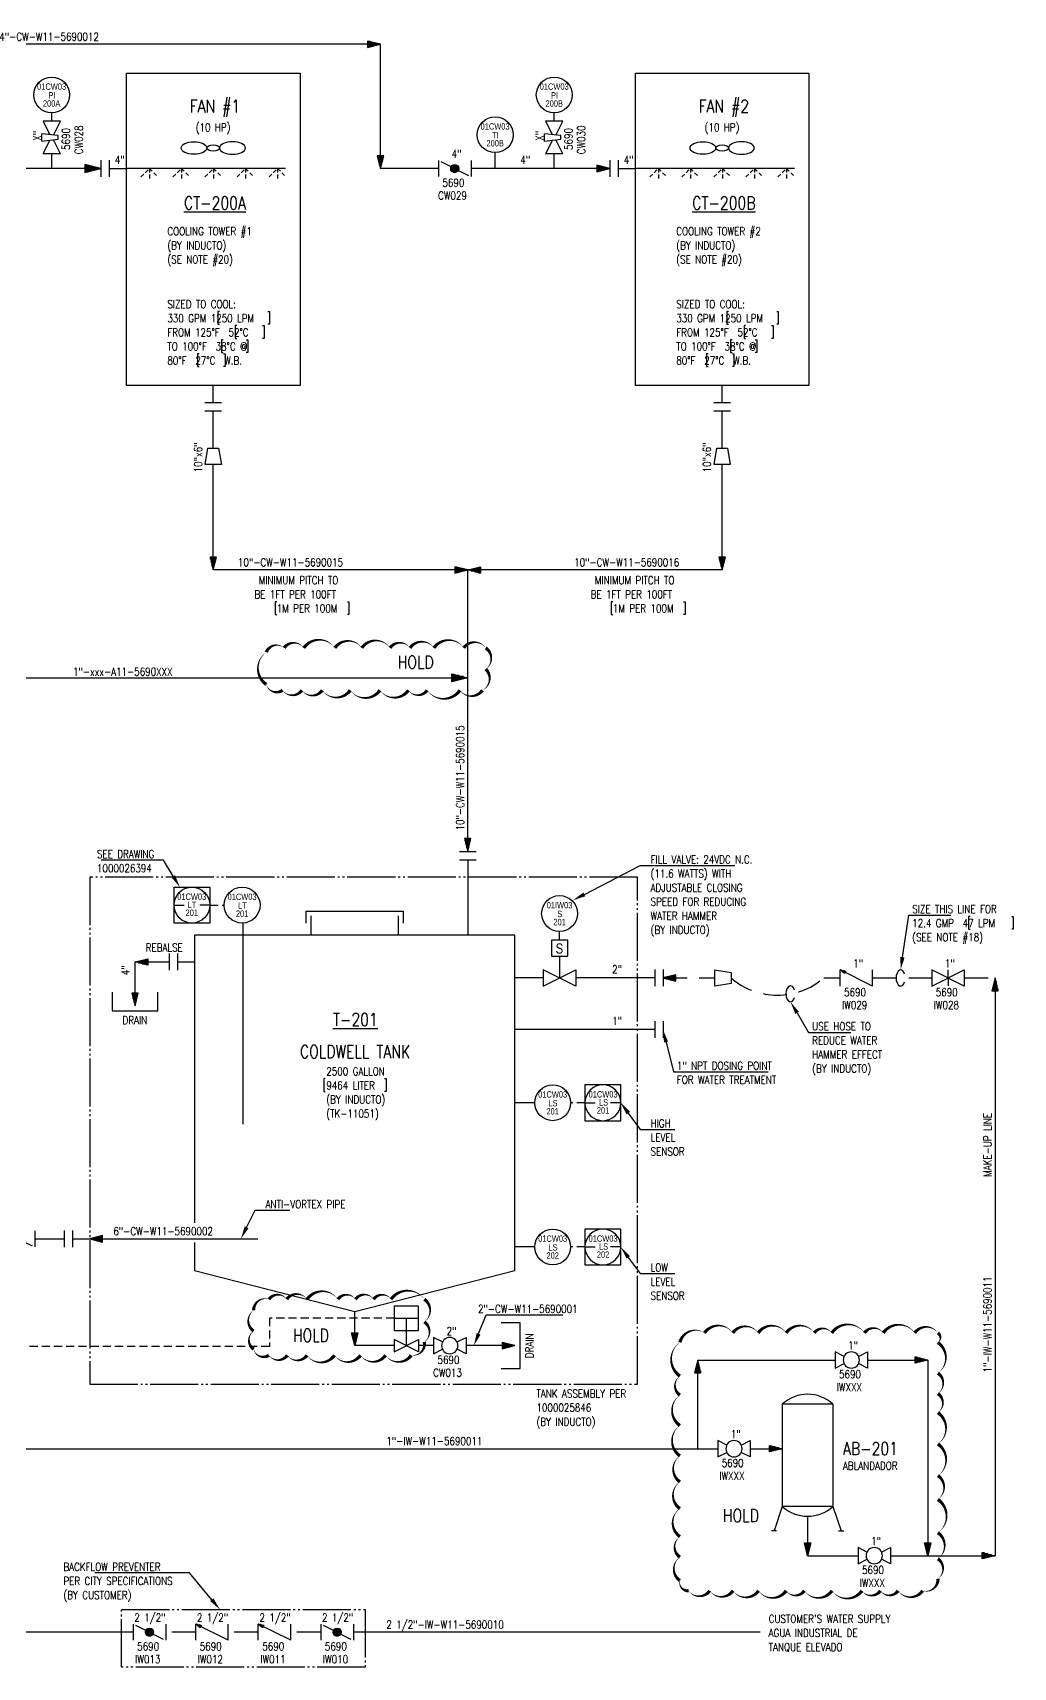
# Model space of a CAD drawing. Header units: inches. Extents: x -80 to 1771, y -447 to 2167.
# Drawn here: x 1465 to 1771, y 1656 to 2167 of the extents above; entities that cross this region are included whole.
import ezdxf
from ezdxf import colors
from ezdxf.entities.mleader import LeaderData, LeaderLine
from ezdxf.enums import TextEntityAlignment as Align
from ezdxf.math import Vec2, Vec3

# ---------------------------------------------------------------- set-up
doc = ezdxf.new("R2010")
doc.units = ezdxf.units.IN
doc.header["$MEASUREMENT"] = 0
for name, pattern in [('DASHED', [0.75, 0.5, -0.25]), ('ISA 5.3.2-6', [19.05, 12.7, -6.35]), ('JIS_09_15', [18.9, 15, -0.9, 0.6, -0.9, 0.6, -0.9])]:
    doc.linetypes.add(name, pattern=pattern)
for name, color, linetype in [('23.24.E.', 4, 'ISA 5.3.2-6'), ('P01instrumentos', 2, 'Continuous'), ('PEQUIP', 3, 'Continuous'), ('PROCESOS_EXISTENTE', 1, 'Continuous'), ('PTTEXT', 3, 'Continuous'), ('R01equipos', 3, 'Continuous'), ('Rinstrumentos', 2, 'Continuous'), ('RTTEXT', 2, 'Continuous'), ('Rvalvulas', 3, 'Continuous'), ('Tx-DDIM', 1, 'Continuous'), ('Tx-R-aereo', 4, 'Continuous'), ('Tx-R-ddim', 1, 'Continuous'), ('Tx_DDIM', 1, 'Continuous'), ('Tx_P_AEREO', 4, 'Continuous'), ('Tx_TEXT', 3, 'Continuous')]:
    doc.layers.add(name, color=color, linetype=linetype)
doc.styles.add('ROMANS', font='romans')
doc.styles.get("Standard").update_dxf_attribs({"font": 'arial.ttf'})

# ---------------------------------------------------------------- blocks, each defined once
blk = doc.blocks.new('boquilla rociador')
at = {"layer": 'R01equipos'}
blk.add_line((5, 0), (-5, 0), dxfattribs=at)
at = {"layer": 'Tx-R-aereo', "color": 1, "linetype": 'DASHED', "ltscale": 5}
for p, q in [((-5.3, -5.3), (0, 0)), ((0, 0), (5.3, -5.3)), ((0, 0), (0, -6.4))]:
    blk.add_line(p, q, dxfattribs=at)
blk = doc.blocks.new('brida ciega')
at = {"layer": 'R01equipos', "color": 4}
blk.add_line((0, 0), (-5.39, 0), dxfattribs=at)
at = {"layer": 'R01equipos'}
for p, q in [((0, 2.61), (0, -2.6)), ((2.61, 2.61), (2.61, -2.6))]:
    blk.add_line(p, q, dxfattribs=at)
blk = doc.blocks.new('FPRO')
at = {"color": 3, "linetype": 'Continuous'}
for p, q in [((-4.2, 1.05), (-5, 1.05)), ((-2.8, 0.7), (-5, 0.7)), ((-1.4, 0.35), (-5, 0.35)), ((0, 0), (-5, 0)), ((-1.4, -0.35), (-5, -0.35)), ((-2.8, -0.7), (-5, -0.7)), ((-4.2, -1.05), (-5, -1.05))]:
    blk.add_line(p, q, dxfattribs=at)
blk.add_lwpolyline([(-5, 1.25), (0, 0), (-5, -1.25)], close=True, dxfattribs=at)
blk = doc.blocks.new('FLECHA')
at = {"xscale": 0.9999979999999999, "yscale": -0.9999979999999999, "rotation": 90}
blk.add_blockref('FPRO', (0, 0), dxfattribs=at)
blk = doc.blocks.new('reducc concentrica')
at = {"layer": 'PEQUIP'}
for p, q in [((0, -2.54), (0, 2.54)), ((0, 2.54), (5.08, 1.69)), ((5.08, 1.69), (5.08, -1.69)), ((5.08, -1.69), (0, -2.54))]:
    blk.add_line(p, q, dxfattribs=at)
blk = doc.blocks.new('VALVULA')
at = {"layer": 'PEQUIP'}
blk.add_lwpolyline([(-5.08, 2.54), (-5.08, -2.54), (5.08, 2.54), (5.08, -2.54), (-5.08, 2.54)], dxfattribs=at)
blk = doc.blocks.new('vretencion')
at = {"layer": 'PEQUIP'}
for p, q in [((-5.08, 2.54), (-5.08, -2.54)), ((-5.08, 2.54), (5.08, -2.54)), ((5.08, 2.54), (5.08, -2.54)), ((3.38, -2.16), (3.75, -1.4)), ((5.08, -2.54), (3.38, -2.16)), ((3.75, -1.4), (5.08, -2.54))]:
    blk.add_line(p, q, dxfattribs=at)
for points in [[(3.45, -2.01), (4.06, -2.31)], [(3.53, -1.86), (4.74, -2.46)], [(3.6, -1.71), (4.81, -2.31)], [(3.68, -1.56), (4.28, -1.86)]]:
    blk.add_lwpolyline(points, dxfattribs=at)
blk = doc.blocks.new('inst')
at = {"layer": 'Rinstrumentos', "color": 2, "linetype": 'Continuous'}
blk.add_circle((0, 0), 7, dxfattribs=at)
at = {"layer": 'RTTEXT', "linetype": 'Continuous', "width": 0.8}
for tag, p in [('213', (-0.02, 2.01)), ('XX', (0.11, -1.41)), ('100', (0, -4.58))]:
    blk.add_attdef(tag, text='', height=2.5, dxfattribs=at).set_placement(p, align=Align.CENTER)
blk = doc.blocks.new('Sen')
at = {"layer": 'Rinstrumentos', "color": 2, "linetype": 'Continuous'}
for p, q in [((-7, 7), (-3.02, 7)), ((7, 7), (3.02, 7))]:
    blk.add_line(p, q, dxfattribs=at)
blk.add_lwpolyline([(-7, 14), (7, 14), (7, 0), (-7, 0)], close=True, dxfattribs=at)
blk.add_circle((0, 7), 7, dxfattribs=at)
at = {"layer": 'RTTEXT', "linetype": 'Continuous', "width": 0.8}
for tag, p in [('213', (-0.09, 9.06)), ('FT', (0.02, 5.91)), ('110', (-0.07, 2.78))]:
    blk.add_attdef(tag, text='', height=2.5, dxfattribs=at).set_placement(p, align=Align.CENTER)
blk = doc.blocks.new('vmariposa')
at = {"layer": 'PEQUIP'}
for p, q in [((-5.08, 2.54), (-5.08, -2.54)), ((-4.32, 2.16), (4.32, -2.16)), ((5.08, 2.54), (5.08, -2.54))]:
    blk.add_line(p, q, dxfattribs=at)
for points in [[(-1.26, 0.17), (1.26, 0.17)], [(-1.16, 0.51), (1.16, 0.51)], [(-0.94, 0.85), (0.94, 0.85)], [(-0.45, 1.19), (0.45, 1.19)], [(-1.26, -0.17), (1.26, -0.17)], [(-1.16, -0.51), (1.16, -0.51)], [(-0.94, -0.85), (0.94, -0.85)], [(-0.45, -1.19), (0.45, -1.19)]]:
    blk.add_lwpolyline(points, dxfattribs=at)
blk.add_circle((0, 0), 1.27, dxfattribs=at)
blk = doc.blocks.new('vesferica')
at = {"layer": 'PEQUIP'}
for p, q in [((-2.28, 1.13), (-5.09, 2.54)), ((-5.09, 2.54), (-5.09, -2.54)), ((2.28, 1.14), (5.07, 2.54)), ((5.07, 2.54), (5.07, -2.54)), ((-5.09, -2.54), (-2.28, -1.14)), ((5.07, -2.54), (2.27, -1.14))]:
    blk.add_line(p, q, dxfattribs=at)
blk.add_circle((0, 0), 2.54, dxfattribs=at)
blk = doc.blocks.new('vesclusa')
at = {"color": 3}
for q in [(0, 2.53), (0, -2.46)]:
    blk.add_line((0, 0), q, dxfattribs=at)
at = {"layer": 'PEQUIP'}
for p, q in [((-5.08, 2.54), (-5.08, -2.54)), ((-5.08, -2.54), (5.08, 2.54)), ((5.08, -2.54), (-5.08, 2.54)), ((5.08, 2.54), (5.08, -2.54))]:
    blk.add_line(p, q, dxfattribs=at)
blk = doc.blocks.new('solenoide')
at = {"color": 3}
blk.add_line((0, -2.54), (5.08, -2.54), dxfattribs=at)
at = {"layer": 'PEQUIP'}
for p, q in [((5.08, 2.54), (0, 2.54)), ((0, 2.54), (0, -2.54)), ((5.08, -2.54), (5.08, 2.54))]:
    blk.add_line(p, q, dxfattribs=at)
at = {"layer": 'PTTEXT', "width": 0.8}
blk.add_text('S', height=3.2, dxfattribs=at).set_placement((1.29, -1.69))
blk = doc.blocks.new('vtapon')
at = {"color": 3}
for p, q in [((-4.3, -3.24), (-4.3, 2.22)), ((-0.31, 2.56), (1.97, 2.56)), ((-0.31, 2.56), (0.31, -2.56)), ((1.4, -2.56), (1.97, 2.56)), ((0.31, -2.56), (1.4, -2.56))]:
    blk.add_line(p, q, dxfattribs=at)
at = {"layer": 'PEQUIP'}
for p, q in [((-0.02, 0.03), (-4.3, 2.22)), ((5.88, 2.2), (1.68, 0.03)), ((5.88, -3.23), (5.88, 2.2)), ((-4.3, -3.24), (0.13, -1.04)), ((1.57, -1.04), (5.88, -3.23))]:
    blk.add_line(p, q, dxfattribs=at)
blk = doc.blocks.new('v act cilindro de doble accion')
at = {"layer": 'PEQUIP'}
for p, q in [((-3.81, 12.37), (-3.81, 4.75)), ((3.81, 12.37), (-3.81, 12.37)), ((3.81, 4.75), (3.81, 12.37)), ((-3.81, 8.56), (3.81, 8.56)), ((0, 0), (0, 8.56)), ((-3.81, 4.75), (3.81, 4.75)), ((-3.81, 1.91), (-3.81, -1.91)), ((-3.81, -1.91), (3.81, 1.91)), ((3.81, -1.91), (-3.81, 1.91)), ((3.81, 1.91), (3.81, -1.91))]:
    blk.add_line(p, q, dxfattribs=at)

msp = doc.modelspace()

# ---------------------------------------------------------------- linework, layer by layer
at = {"layer": '23.24.E.', "color": 2, "linetype": 'Continuous', "ltscale": 0.1}
for p, q in [((1470.7, 2139.29), (1470.7, 2141.93)), ((1627.68, 2139.29), (1627.68, 2141.93)), ((1609.23, 2124.55), (1609.23, 2129.5)), ((1470.7, 2124.55), (1470.7, 2129.11)), ((1627.68, 2124.55), (1627.68, 2129.11)), ((1530.38, 1888.82), (1530.38, 1825.98)), ((1629.35, 1883.52), (1629.35, 1886.2))]:
    msp.add_line(p, q, dxfattribs=at)
at = {"layer": '23.24.E.', "color": 2, "ltscale": 0.2}
for p, q in [((1520.12, 1894.42), (1524.59, 1894.42)), ((1637.27, 1832.68), (1632.8, 1832.68)), ((1637.27, 1787.63), (1632.8, 1787.63)), ((1577.67, 1765.38), (1538.72, 1765.38)), ((1538.72, 1765.38), (1538.72, 1756.51)), ((1538.72, 1756.51), (1268.29, 1756.51))]:
    msp.add_line(p, q, dxfattribs=at)
at = {"layer": 'P01instrumentos', "color": 2}
for p, q in [((1621.6, 1832.68), (1615.37, 1832.68)), ((1621.6, 1787.63), (1615.37, 1787.63))]:
    msp.add_line(p, q, dxfattribs=at)
at = {"layer": 'PEQUIP'}
msp.add_line((1629.35, 1878.44), (1629.35, 1871.66), dxfattribs=at)
at = {"layer": 'PROCESOS_EXISTENTE', "color": 1}
for p, q in [((1714.72, 1738.56), (1698.92, 1738.56)), ((1698.92, 1738.56), (1698.92, 1706.55)), ((1714.72, 1738.56), (1714.72, 1706.55)), ((1698.92, 1706.55), (1696.33, 1699)), ((1714.72, 1706.55), (1698.92, 1706.55)), ((1714.72, 1706.55), (1717.31, 1699)), ((1697.13, 1699), (1695.54, 1699)), ((1716.51, 1699), (1718.1, 1699))]:
    msp.add_line(p, q, dxfattribs=at)
for centre, start, end in [((1706.82, 1729.87), 47.708, 132.292), ((1706.82, 1715.24), 227.708, 312.292)]:
    msp.add_arc(centre, 11.74, start, end, dxfattribs=at)
at = {"layer": 'Rvalvulas'}
for p, q in [((1551.74, 1885.03), (1551.74, 1891.08)), ((1578.99, 1885.03), (1578.99, 1891.08))]:
    msp.add_line(p, q, dxfattribs=at)
for points in [[(1550.21, 1888.81), (1550.21, 1892.5), (1580.52, 1892.5), (1580.52, 1888.81)], [(1515.36, 1885.03), (1515.36, 1795.15)], [(1515.36, 1789.05), (1515.36, 1780.33), (1565.36, 1767.43), (1615.37, 1780.33), (1615.37, 1885.03), (1515.36, 1885.03)]]:
    msp.add_lwpolyline(points, dxfattribs=at)
at = {"layer": 'Tx-DDIM'}
for points in [[(1606.28, 1974.78, 0, 1.07, 0.520567), (1599.43, 1974.78, 0, 1.07, 0.520567), (1590.08, 1974.78, 0, 1.07, 0.520567), (1582.62, 1974.78, 0, 1.07, 0.520567), (1576.39, 1974.78, 0, 1.07, 0.520567), (1567.54, 1974.78, 0, 1.07, 0.520567), (1559.16, 1974.78, 0, 1.07, 0.520567), (1549.43, 1974.78, 0, 1.07, 0.520567), (1543.31, 1974.78, 0, 1.07, 0.520567), (1537.74, 1973.44, 0, 1.07, 0.520567), (1537.74, 1963.35, 0, 1.07, 0.520567), (1542.82, 1961.55, 0, 1.07, 0.520567), (1548.86, 1961.55, 0, 1.07, 0.520567), (1555.23, 1961.55, 0, 1.07, 0.520567), (1563.96, 1961.55, 0, 1.07, 0.520567), (1573.24, 1961.55, 0, 1.07, 0.520567), (1582.13, 1961.55, 0, 1.07, 0.520567), (1588, 1961.55, 0, 1.07, 0.520567), (1598.24, 1961.55, 0, 1.07, 0.520567), (1605.24, 1961.55, 0, 1.07, 0.520567), (1606.28, 1968.12, 0, 1.07, 0.520567)], [(1587.09, 1771.28, 0, 1.07, 0.520567), (1576.7, 1771.28, 0, 1.07, 0.520567), (1571.24, 1771.28, 0, 1.07, 0.520567), (1565.59, 1771.28, 0, 1.07, 0.520567), (1560.11, 1771.28, 0, 1.07, 0.520567), (1550.47, 1771.28, 0, 1.07, 0.520567), (1544.13, 1771.28, 0, 1.07, 0.520567), (1538.58, 1771.28, 0, 1.07, 0.520567), (1533.79, 1767.83, 0, 1.07, 0.520567), (1533.79, 1761.37, 0, 1.07, 0.520567), (1533.79, 1755.68, 0, 1.07, 0.520567), (1538.55, 1753.8, 0, 1.07, 0.520567), (1544.31, 1753.8, 0, 1.07, 0.520567), (1550.46, 1753.8, 0, 1.07, 0.520567), (1559.05, 1753.8, 0, 1.07, 0.520567), (1567.17, 1753.8, 0, 1.07, 0.520567), (1574.99, 1753.8, 0, 1.07, 0.520567), (1583.02, 1753.8, 0, 1.07, 0.520567), (1587.09, 1757.96, 0, 1.07, 0.520567), (1587.09, 1764.24, 0, 1.07, 0.520567)], [(1747.52, 1760.77, 0, 1.07, 0.520567), (1740.28, 1760.77, 0, 1.07, 0.520567), (1730.44, 1760.77, 0, 1.07, 0.520567), (1724.58, 1760.77, 0, 1.07, 0.520567), (1714.35, 1760.77, 0, 1.07, 0.520567), (1708.91, 1760.77, 0, 1.07, 0.520567), (1700.11, 1760.77, 0, 1.07, 0.520567), (1691.38, 1760.77, 0, 1.07, 0.520567), (1683.44, 1760.77, 0, 1.07, 0.520567), (1674.6, 1760.77, 0, 1.07, 0.520567), (1666.94, 1757.83, 0, 1.07, 0.520567), (1666.94, 1747.31, 0, 1.07, 0.520567), (1666.94, 1741.33, 0, 1.07, 0.520567), (1666.94, 1731.85, 0, 1.07, 0.520567), (1666.94, 1722.36, 0, 1.07, 0.520567), (1666.94, 1714.25, 0, 1.07, 0.520567), (1666.94, 1705.9, 0, 1.07, 0.520567), (1666.94, 1697.15, 0, 1.07, 0.520567), (1666.94, 1690.73, 0, 1.07, 0.520567), (1666.94, 1683.38, 0, 1.07, 0.520567), (1669.65, 1680.24, 0, 1.07, 0.520567), (1676.25, 1680.24, 0, 1.07, 0.520567), (1683.52, 1680.24, 0, 1.07, 0.520567), (1691.49, 1680.24, 0, 1.07, 0.520567), (1700.13, 1680.24, 0, 1.07, 0.520567), (1705.81, 1680.24, 0, 1.07, 0.520567), (1714.45, 1680.24, 0, 1.07, 0.520567), (1723.79, 1680.24, 0, 1.07, 0.520567), (1729.56, 1680.24, 0, 1.07, 0.520567), (1735.1, 1680.24, 0, 1.07, 0.520567), (1742.76, 1680.24, 0, 1.07, 0.520567), (1747.52, 1683.97, 0, 1.07, 0.520567), (1747.52, 1690.21, 0, 1.07, 0.520567), (1747.52, 1698.36, 0, 1.07, 0.520567), (1747.52, 1708.76, 0, 1.07, 0.520567), (1747.52, 1716.2, 0, 1.07, 0.520567), (1747.52, 1726.08, 0, 1.07, 0.520567), (1747.52, 1735.86, 0, 1.07, 0.520567), (1747.52, 1741.82, 0, 1.07, 0.520567), (1747.52, 1748.23, 0, 1.07, 0.520567), (1747.52, 1757.78, 0, 1.07, 0.520567)]]:
    msp.add_lwpolyline(points, format="xyseb", close=True, dxfattribs=at)
at = {"layer": 'Tx_DDIM', "color": 1}
for points in [[(1494.04, 2154.29), (1548.28, 2154.29), (1548.28, 2056.73), (1494.04, 2056.73)], [(1653.01, 2154.29), (1707.25, 2154.29), (1707.25, 2056.73), (1653.01, 2056.73)]]:
    msp.add_lwpolyline(points, close=True, dxfattribs=at)
at = {"layer": 'Tx_DDIM', "color": 1, "linetype": 'JIS_09_15'}
for points in [[(1653.65, 1903.2), (1482.6, 1903.2), (1482.6, 1744.72), (1653.65, 1744.72)], [(1492.46, 1674.36), (1568.66, 1674.36), (1568.66, 1656.32), (1492.46, 1656.32)]]:
    msp.add_lwpolyline(points, close=True, dxfattribs=at)
at = {"layer": 'Tx_DDIM', "color": 1}
for centre in [(1735.87, 1871.66), (1701.49, 1866.7)]:
    msp.add_ellipse(centre, major_axis=(0, -2.51), ratio=0.565173, start_param=2.061261, end_param=7.363517, dxfattribs=at)
at = {"layer": 'Tx_P_AEREO', "color": 4, "ltscale": 0.5}
for p, q in [((1573.4, 2163.34), (1377.97, 2163.34)), ((1573.4, 2124.55), (1573.4, 2163.35)), ((1486.04, 2124.55), (1444.71, 2124.55)), ((1591.52, 2124.55), (1573.4, 2124.55)), ((1645.01, 2124.55), (1601.68, 2124.55)), ((1521.16, 2037.18), (1521.16, 2048.73)), ((1680.13, 2037.18), (1680.13, 2048.73)), ((1521.16, 1999.12), (1521.16, 2032.1)), ((1680.13, 1999.12), (1680.13, 2032.1)), ((1680.13, 1999.12), (1521.16, 1999.12)), ((1600.65, 1911.2), (1600.65, 1999.12)), ((1600.65, 1903.2), (1600.65, 1885.03)), ((1496.75, 1862.96), (1496.75, 1876.67)), ((1496.75, 1876.67), (1507.36, 1876.67)), ((1624.27, 1871.66), (1615.37, 1871.66)), ((1653.65, 1871.66), (1634.43, 1871.66)), ((1765.39, 1871.67), (1765.39, 1691.19)), ((1653.65, 1855.52), (1615.37, 1855.52)), ((1465.41, 1790.17), (1474.61, 1790.17)), ((1482.6, 1790.17), (1535.08, 1790.17)), ((1565.36, 1756.81), (1565.36, 1767.43)), ((1577.67, 1756.81), (1565.36, 1756.81)), ((1589.97, 1756.81), (1585.29, 1756.81)), ((1615.42, 1756.81), (1600.13, 1756.81)), ((1672.5, 1724.6), (1672.5, 1752.32)), ((1672.5, 1752.32), (1715.4, 1752.32)), ((1725.56, 1752.32), (1744.37, 1752.32)), ((1744.37, 1752.32), (1744.37, 1691.19)), ((1447.91, 1724.6), (1678.74, 1724.6)), ((1688.9, 1724.6), (1698.92, 1724.6)), ((1706.82, 1703.5), (1706.82, 1691.19)), ((1706.81, 1691.19), (1722.57, 1691.19)), ((1732.73, 1691.19), (1765.39, 1691.19)), ((1496.16, 1667.29), (1342.15, 1667.29)), ((1692.01, 1667.29), (1564.95, 1667.29))]:
    msp.add_line(p, q, dxfattribs=at)
at = {"layer": 'Tx_P_AEREO', "color": 3}
for p, q in [((1543.73, 2124.55), (1494.04, 2124.55)), ((1702.71, 2124.55), (1653.01, 2124.55))]:
    msp.add_line(p, q, dxfattribs=at)
at = {"layer": 'Tx_P_AEREO', "ltscale": 0.5}
msp.add_line((1234.24, 1965.47), (1600.65, 1965.47), dxfattribs=at)
at = {"layer": 'Tx_P_AEREO', "color": 4, "linetype": 'DASHED', "ltscale": 15}
for p, q in [((1661.65, 1871.67), (1677.83, 1871.67)), ((1711.86, 1871.67), (1716.98, 1871.67)), ((1727.14, 1871.67), (1745.61, 1871.67)), ((1755.77, 1871.67), (1765.39, 1871.67)), ((1515.71, 1667.29), (1506.33, 1667.29)), ((1535.25, 1667.29), (1525.87, 1667.29)), ((1554.79, 1667.29), (1545.41, 1667.29))]:
    msp.add_line(p, q, dxfattribs=at)
at = {"layer": 'Tx_P_AEREO', "color": 3}
for points in [[(1489.63, 1867.24), (1489.63, 1861.35), (1503.86, 1861.35), (1503.86, 1867.24)], [(1611.14, 1749.7), (1617.03, 1749.7), (1617.03, 1763.93), (1611.14, 1763.93)]]:
    msp.add_lwpolyline(points, dxfattribs=at)
at = {"layer": 'Tx_P_AEREO', "color": 4, "linetype": 'DASHED', "ltscale": 15}
msp.add_arc((1697.38, 1888.59), 22.27, 229.4713, 310.5287, dxfattribs=at)
at = {"layer": 'Tx_P_AEREO', "color": 3}
for centre, major_axis in [((1515.14, 2130.95), (4.02, 0)), ((1521.16, 2130.95), (2.01, 0)), ((1674.11, 2130.95), (4.02, 0)), ((1680.13, 2130.95), (2.01, 0))]:
    msp.add_ellipse(centre, major_axis=major_axis, ratio=0.479166, dxfattribs=at)
at = {"layer": 'Tx_P_AEREO', "color": 3, "extrusion": (0, 0, -1)}
for centre in [(1527.18, 2130.95), (1686.16, 2130.95)]:
    msp.add_ellipse(centre, major_axis=(-4.02, 0), ratio=0.479166, dxfattribs=at)
at = {"layer": 'Tx_TEXT'}
for points in [[(1523.15, 2079.87), (1522.65, 2079.87), (1522.65, 2075.87), (1523.15, 2075.87)], [(1538.2, 2079.87), (1538.7, 2079.87), (1538.7, 2075.87), (1538.2, 2075.87)], [(1682.12, 2079.87), (1681.62, 2079.87), (1681.62, 2075.87), (1682.12, 2075.87)], [(1697.17, 2079.87), (1697.67, 2079.87), (1697.67, 2075.87), (1697.17, 2075.87)], [(1528.5, 2075.46), (1528, 2075.46), (1528, 2071.46), (1528.5, 2071.46)], [(1536.55, 2075.46), (1537.05, 2075.46), (1537.05, 2071.46), (1536.55, 2071.46)], [(1687.47, 2075.46), (1686.97, 2075.46), (1686.97, 2071.46), (1687.47, 2071.46)], [(1695.52, 2075.46), (1696.02, 2075.46), (1696.02, 2071.46), (1695.52, 2071.46)], [(1524.25, 2071.06), (1523.75, 2071.06), (1523.75, 2067.06), (1524.25, 2067.06)], [(1531.49, 2071.06), (1531.99, 2071.06), (1531.99, 2067.06), (1531.49, 2067.06)], [(1683.23, 2071.06), (1682.73, 2071.06), (1682.73, 2067.06), (1683.23, 2067.06)], [(1690.46, 2071.06), (1690.96, 2071.06), (1690.96, 2067.06), (1690.46, 2067.06)], [(1516.8, 2066.66), (1516.3, 2066.66), (1516.3, 2062.66), (1516.8, 2062.66)], [(1524.34, 2066.66), (1524.84, 2066.66), (1524.84, 2062.66), (1524.34, 2062.66)], [(1675.77, 2066.66), (1675.27, 2066.66), (1675.27, 2062.66), (1675.77, 2062.66)], [(1683.31, 2066.66), (1683.81, 2066.66), (1683.81, 2062.66), (1683.31, 2062.66)], [(1541, 1989.22), (1540.5, 1989.22), (1540.5, 1985.22), (1541, 1985.22)], [(1563.06, 1989.22), (1563.56, 1989.22), (1563.56, 1985.22), (1563.06, 1985.22)], [(1646.01, 1989.22), (1645.51, 1989.22), (1645.51, 1985.22), (1646.01, 1985.22)], [(1668.07, 1989.22), (1668.57, 1989.22), (1668.57, 1985.22), (1668.07, 1985.22)], [(1757.58, 1890.89), (1757.08, 1890.89), (1757.08, 1886.89), (1757.58, 1886.89)], [(1770.57, 1890.89), (1771.07, 1890.89), (1771.07, 1886.89), (1770.57, 1886.89)], [(1556.17, 1840.21), (1555.67, 1840.21), (1555.67, 1836.21), (1556.17, 1836.21)], [(1574.67, 1840.21), (1575.17, 1840.21), (1575.17, 1836.21), (1574.67, 1836.21)]]:
    msp.add_lwpolyline(points, dxfattribs=at)

# ---------------------------------------------------------------- block references
at = {"xscale": 0.8000000000001819, "yscale": 0.8000000000001819, "zscale": 0.8000000000001819}
for name, p, values in [('inst', (1470.7, 2147.53), {'213': '01CW03', '100': '200A', 'XX': 'PI'}), ('inst', (1627.68, 2147.53), {'213': '01CW03', '100': '200B', 'XX': 'PI'}), ('inst', (1609.23, 2135.1), {'213': '01CW03', '100': '200B', 'XX': 'TI'}), ('Sen', (1514.52, 1888.82), {'213': '01CW03', '110': '201', 'FT': 'LT'}), ('inst', (1530.19, 1894.42), {'213': '01CW03', '100': '201', 'XX': 'LT'}), ('inst', (1629.35, 1891.8), {'213': '01IW03', '100': '201', 'XX': 'S'}), ('inst', (1627.2, 1832.68), {'213': '01CW03', '100': '201', 'XX': 'LS'}), ('inst', (1627.2, 1787.63), {'213': '01CW03', '100': '202', 'XX': 'LS'})]:
    msp.add_blockref(name, p, dxfattribs=at).add_auto_attribs(values)
ref = msp.add_blockref('Sen', (1642.87, 1827.08), dxfattribs=dict(xscale=-0.8000000000001819, yscale=0.8000000000001819, zscale=0.8000000000001819))
ref.add_attrib('213', '01CW03', dxfattribs={"layer": 'RTTEXT', "linetype": 'Continuous', "height": 2, "width": 0.8}).set_placement((1642.94, 1834.32), align=Align.CENTER)
ref.add_attrib('110', '201', dxfattribs={"layer": 'RTTEXT', "linetype": 'Continuous', "height": 2, "width": 0.8}).set_placement((1642.93, 1829.3), align=Align.CENTER)
ref.add_attrib('FT', 'LS', dxfattribs={"layer": 'RTTEXT', "linetype": 'Continuous', "height": 2, "width": 0.8}).set_placement((1643.1, 1831.81), align=Align.CENTER)
ref = msp.add_blockref('Sen', (1642.87, 1782.03), dxfattribs=dict(xscale=-0.8000000000001819, yscale=0.8000000000001819, zscale=0.8000000000001819))
ref.add_attrib('213', '01CW03', dxfattribs={"layer": 'RTTEXT', "linetype": 'Continuous', "height": 2, "width": 0.8}).set_placement((1642.94, 1789.27), align=Align.CENTER)
ref.add_attrib('110', '202', dxfattribs={"layer": 'RTTEXT', "linetype": 'Continuous', "height": 2, "width": 0.8}).set_placement((1642.93, 1784.25), align=Align.CENTER)
ref.add_attrib('FT', 'LS', dxfattribs={"layer": 'RTTEXT', "linetype": 'Continuous', "height": 2, "width": 0.8}).set_placement((1643.1, 1786.76), align=Align.CENTER)
at = {"layer": 'Rvalvulas'}
for name, p, rotation in [('vtapon', (1470.19, 2133.41), 90), ('vtapon', (1627.17, 2133.41), 90), ('reducc concentrica', (1521.16, 2032.1), 90), ('reducc concentrica', (1680.13, 2032.1), 90), ('vretencion', (1722.06, 1871.67), 180), ('vretencion', (1520.79, 1667.29), 180), ('vretencion', (1540.33, 1667.29), 180)]:
    msp.add_blockref(name, p, dxfattribs=dict(at, rotation=rotation))
for name, p in [('vmariposa', (1596.6, 2124.55)), ('solenoide', (1626.81, 1880.98)), ('reducc concentrica', (1677.83, 1871.67)), ('vesclusa', (1750.69, 1871.67)), ('vmariposa', (1460.33, 1790.17)), ('v act cilindro de doble accion', (1581.48, 1756.82)), ('vmariposa', (1501.25, 1667.29)), ('vmariposa', (1559.87, 1667.29))]:
    msp.add_blockref(name, p, dxfattribs=at)
at = {"layer": 'Rvalvulas', "xscale": -1}
for p in [(1595.04, 1756.82), (1720.48, 1752.32), (1683.82, 1724.6), (1727.65, 1691.19)]:
    msp.add_blockref('vesferica', p, dxfattribs=at)
at = {"layer": 'Tx-R-ddim'}
msp.add_blockref('VALVULA', (1629.35, 1871.66), dxfattribs=at)
at = {"layer": 'Tx_P_AEREO', "yscale": 0.8, "zscale": 0.8}
for p, xscale, rotation in [((1573.4, 2163.34), 0.8, 270), ((1573.4, 2124.55), 0.8, 180), ((1645.01, 2124.55), 0.8, 270), ((1521.16, 1999.12), 0.8, 180), ((1680.13, 1999.12), 0.8, 180), ((1600.65, 1999.12), 0.8, 269.9999999999999), ((1600.65, 1999.12), -0.8, 90.00000000000007), ((1600.65, 1999.12), -0.8, 90.00000000000007), ((1600.65, 1911.2), 0.8, 180), ((1496.75, 1876.67), -0.8, 90), ((1661.65, 1871.67), 0.8, 89.99999999999997), ((1496.75, 1862.96), 0.8, 180), ((1482.6, 1790.17), 0.8, 89.99999999999997), ((1565.36, 1756.81), -0.8, 180), ((1615.42, 1756.81), 0.8, 269.9999999999999), ((1744.37, 1752.32), -0.8, 270.0000000000001), ((1698.92, 1724.6), -0.8, 270.0000000000001), ((1706.81, 1691.19), -0.8, 180), ((1744.36, 1691.19), -0.8, 180), ((1765.39, 1691.19), -0.8, 270.0000000000001)]:
    msp.add_blockref('FLECHA', p, dxfattribs=dict(at, xscale=xscale, rotation=rotation))
at = {"layer": 'Tx_P_AEREO', "rotation": 270}
msp.add_blockref('FLECHA', (1486.04, 2124.55), dxfattribs=at)
at = {"layer": 'Tx_P_AEREO', "color": 3, "xscale": -1}
for p in [(1488.64, 2124.55), (1647.62, 2124.55), (1509.97, 1876.67), (1477.21, 1790.17)]:
    msp.add_blockref('brida ciega', p, dxfattribs=at)
at = {"layer": 'Tx_P_AEREO', "color": 3, "xscale": 0.5, "yscale": 0.5, "zscale": 0.5}
for p in [(1501.24, 2124.55), (1511.24, 2124.55), (1521.24, 2124.55), (1531.24, 2124.55), (1541.24, 2124.55), (1660.21, 2124.55), (1670.21, 2124.55), (1680.21, 2124.55), (1690.21, 2124.55), (1700.21, 2124.55)]:
    msp.add_blockref('boquilla rociador', p, dxfattribs=at)
at = {"layer": 'Tx_P_AEREO', "color": 3}
for p, rotation in [((1521.16, 2051.34), 270), ((1680.13, 2051.34), 270), ((1600.65, 1908.6), 89.99999999999999)]:
    msp.add_blockref('brida ciega', p, dxfattribs=dict(at, rotation=rotation))
at = {"layer": 'Tx_P_AEREO', "xscale": -1, "rotation": 270}
msp.add_blockref('FLECHA', (1600.65, 1965.47), dxfattribs=at)
at = {"layer": 'Tx_P_AEREO', "color": 3}
for p in [(1659.05, 1871.66), (1659.05, 1855.52)]:
    msp.add_blockref('brida ciega', p, dxfattribs=at)
at = {"layer": 'Tx_P_AEREO', "xscale": 0.8, "yscale": 0.8, "zscale": 0.8}
for p in [(1765.39, 1871.67), (1765.39, 1871.67), (1672.5, 1752.32)]:
    msp.add_blockref('FLECHA', p, dxfattribs=at)

# ---------------------------------------------------------------- texts
at = {"layer": 'RTTEXT', "color": 4, "style": 'ROMANS', "width": 0.8}
for s, p in [('FAN #1', (1521.68, 2142.03)), ('FAN #2', (1680.66, 2142.03)), ('%%UCT-200A', (1521.68, 2111.79)), ('%%UCT-200B', (1680.66, 2111.79)), ('HOLD', (1584.4, 1968.33)), ('%%UT-201', (1565.56, 1856.7)), ('COLDWELL TANK', (1565.46, 1846.64)), ('HOLD', (1551.68, 1758.02)), ('HOLD', (1685.98, 1701.72))]:
    msp.add_text(s, height=4, dxfattribs=at).set_placement(p, align=Align.CENTER)
msp.add_text('AB-201', height=4, dxfattribs=at).set_placement((1726.46, 1724.65, 0.01), align=Align.MIDDLE)
at = {"layer": 'Tx_TEXT', "style": 'ROMANS', "width": 0.8}
for s, p in [('4"-CW-W11-5690012', (1454.35, 2166.98)), ('(10 HP)', (1515.68, 2138.64)), ('(10 HP)', (1674.65, 2138.64)), ('4"', (1595.62, 2130.36)), ('4"', (1490.42, 2128.52)), ('4"', (1617.1, 2128.52)), ('4"', (1649.39, 2128.52)), ('5690', (1592.76, 2121.34)), ('CW029', (1591.41, 2117.34)), ('COOLING TOWER #1', (1506.83, 2106.19)), ('COOLING TOWER #2', (1665.8, 2106.19)), ('(BY INDUCTO)', (1506.83, 2101.78)), ('(BY INDUCTO)', (1665.8, 2101.78)), ('(SE NOTE #20)', (1506.83, 2097.38)), ('(SE NOTE #20)', (1665.8, 2097.38)), ('SIZED TO COOL:', (1506.83, 2083.41)), ('330 GPM 1250 LPM', (1506.83, 2079.01)), ('SIZED TO COOL:', (1665.8, 2083.41)), ('330 GPM 1250 LPM', (1665.8, 2079.01)), ('FROM 125°F  52°C', (1506.83, 2074.61)), ('FROM 125°F  52°C', (1665.8, 2074.61)), ('TO 100°F  38°C @', (1506.83, 2070.2)), ('TO 100°F  38°C @', (1665.8, 2070.2)), ('80°F  27°C  W.B.', (1506.83, 2065.8)), ('80°F  27°C  W.B.', (1665.8, 2065.8)), ('10"-CW-W11-5690015', (1528.89, 2002.75)), ('10"-CW-W11-5690016', (1633.9, 2002.75)), ('MINIMUM PITCH TO', (1535.37, 1997.16)), ('MINIMUM PITCH TO', (1640.38, 1997.16)), ('BE 1FT PER 100FT', (1534.04, 1992.76)), ('BE 1FT PER 100FT', (1639.05, 1992.76)), ('1M PER 100M', (1540.99, 1988.36)), ('1M PER 100M', (1646, 1988.36)), ('1"-xxx-A11-5690XXX', (1477.36, 1968.6)), ('SEE DRAWING', (1484.85, 1911.62)), ('FILL VALVE: 24VDC N.C.', (1657.78, 1909.92)), ('1000026394', (1484.85, 1907.21)), ('(11.6 WATTS) WITH', (1657.78, 1905.52)), ('ADJUSTABLE CLOSING', (1657.78, 1901.12)), ('SPEED FOR REDUCING', (1657.78, 1896.72)), ('WATER HAMMER', (1657.78, 1892.31)), ('SIZE THIS LINE FOR', (1739.5, 1894.44)), ('12.4 GMP  47 LPM', (1739.5, 1890.04)), ('(BY INDUCTO)', (1657.78, 1887.91)), ('(SEE NOTE #18)', (1739.5, 1885.63)), ('REBALSE', (1500.07, 1882.4)), ('2"', (1645.77, 1875.63)), ('1"', (1721.08, 1877.48)), ('1"', (1749.71, 1877.48)), ('IW029', (1717.59, 1864.45)), ('5690', (1718.22, 1868.45)), ('IW028', (1746.22, 1864.45)), ('5690', (1746.85, 1868.45)), ('DRAIN', (1492.83, 1859.7)), ('1"', (1645.77, 1859.48)), ('USE HOSE TO', (1708.25, 1857.82)), ('REDUCE WATER', (1708.25, 1853.41)), ('HAMMER EFFECT', (1708.25, 1849.01)), ('2500 GALLON', (1556.48, 1843.75)), ('1" NPT DOSING POINT', (1665.99, 1845.52)), ('(BY INDUCTO)', (1708.25, 1844.61)), ('9464 LITER', (1556.48, 1839.35)), ('FOR WATER TREATMENT', (1665.99, 1841.12)), ('(BY INDUCTO)', (1556.48, 1834.95)), ('(TK-11051)', (1556.48, 1830.55)), ('HIGH', (1657.78, 1827.49)), ('LEVEL', (1657.78, 1823.09)), ('SENSOR', (1657.78, 1818.69)), ('ANTI-VORTEX PIPE', (1537.52, 1802.23)), ('6"-CW-W11-5690002', (1489.96, 1793.81)), ('LOW', (1657.78, 1782.44)), ('LEVEL', (1657.78, 1778.04)), ('SENSOR', (1657.78, 1773.63)), ('2"-CW-W11-5690001', (1603.87, 1769.52)), ('2"', (1594.06, 1762.62)), ('1"', (1719.5, 1758.13)), ('5690', (1591.21, 1753.6)), ('CW013', (1589.85, 1749.6)), ('5690', (1716.64, 1749.11)), ('TANK ASSEMBLY PER', (1622.12, 1743.08)), ('IWXXX', (1715.92, 1745.11)), ('1000025846', (1622.12, 1738.68)), ('(BY INDUCTO)', (1622.12, 1734.27)), ('1"-IW-W11-5690011', (1575.23, 1728.24)), ('1"', (1682.84, 1730.41)), ('5690', (1679.98, 1721.39)), ('IWXXX', (1679.26, 1717.39)), ('1"', (1726.67, 1697)), ('BACKFLOW PREVENTER', (1474.36, 1688.94)), ('5690', (1723.82, 1687.98)), ('PER CITY SPECIFICATIONS', (1474.36, 1684.54)), ('(BY CUSTOMER)', (1474.36, 1680.13)), ('IWXXX', (1723.09, 1683.98)), ('2 1/2"', (1496.51, 1673.1)), ('2 1/2"', (1516.05, 1673.1)), ('2 1/2"', (1535.6, 1673.1)), ('2 1/2"', (1555.14, 1673.1)), ('2 1/2"-IW-W11-5690010', (1575.23, 1670.92)), ("CUSTOMER'S WATER SUPPLY", (1694.65, 1672.69)), ('AGUA INDUSTRIAL DE', (1694.65, 1668.29)), ('IW013', (1496.78, 1660.08)), ('5690', (1497.41, 1664.08)), ('IW012', (1516.32, 1660.08)), ('5690', (1516.95, 1664.08)), ('IW011', (1535.86, 1660.08)), ('5690', (1536.49, 1664.08)), ('IW010', (1555.41, 1660.08)), ('5690', (1556.04, 1664.08)), ('TANQUE ELEVADO', (1694.65, 1663.88))]:
    msp.add_text(s, height=2.5, dxfattribs=at).set_placement(p, align=Align.TOP_LEFT)
for s, p in [('X"', (1464.89, 2133.21)), ('5690', (1473.91, 2130.35)), ('CW028', (1477.91, 2128.99)), ('X"', (1621.87, 2133.21)), ('5690', (1630.89, 2130.35)), ('CW030', (1634.89, 2128.99)), ('10"x6"', (1515.17, 2029.61)), ('10"x6"', (1674.14, 2029.61)), ('10"-CW-W11-5690015', (1597.01, 1917.73)), ('4"', (1492.54, 1872.52)), ('MAKE-UP LINE', (1761.76, 1809.53)), ('1"-IW-W11-5690011', (1761.76, 1748.44)), ('DRAIN', (1618.68, 1752.89))]:
    msp.add_text(s, height=2.5, rotation=90, dxfattribs=at).set_placement(p, align=Align.TOP_LEFT)
msp.add_text('ABLANDADOR', height=2.5, dxfattribs=at).set_placement((1726.38, 1719.3), align=Align.MIDDLE)

# ---------------------------------------------------------------- leaders
at = {"layer": 'Tx_DDIM', "color": 1}
ml = msp.add_multileader_mtext('Standard', dxfattribs=at)
ml.set_content('', color=1)
ml.set_leader_properties()
ml.build(insert=Vec2(0, 0))
ctx = ml.context
ctx.base_point, ctx.plane_origin = Vec3(1482.14, 1908.48), Vec3(1493.59, 1954.07)
ctx.text_align_type = 2
notes = []
notes.append((ctx, [(0, (1, 1, 0), (1505.64, 1908.48), (-1, 0), 19.5, [(0, [(1510.75, 1900.02)], 0, [])])]))
ctx.mtext.insert, ctx.mtext.alignment, ctx.mtext.flow_direction = Vec3(1484.14, 1910.48), 3, 5
ml = msp.add_multileader_mtext('Standard', dxfattribs=at)
ml.set_content('', color=1)
ml.set_leader_properties()
ml.build(insert=Vec2(0, 0))
ctx = ml.context
ctx.base_point, ctx.plane_origin = Vec3(1684.14, 1906.79), Vec3(1654.48, 1964.14)
notes.append((ctx, [(0, (1, 1, 0), (1654.48, 1906.79), (1, 0), 29.66, [(0, [(1633.53, 1895.94)], 0, [])])]))
ctx.mtext.insert, ctx.mtext.flow_direction = Vec3(1686.14, 1908.79), 5
ml = msp.add_multileader_mtext('Standard', dxfattribs=at)
ml.set_content('', color=1)
ml.set_leader_properties()
ml.build(insert=Vec2(0, 0))
ctx = ml.context
ctx.base_point, ctx.plane_origin = Vec3(1751.59, 1891.31), Vec3(1738.4, 1955.95)
notes.append((ctx, [(0, (1, 1, 0), (1738.4, 1891.31), (1, 0), 13.19, [(0, [(1735.87, 1874.18)], 0, [])])]))
ctx.mtext.insert, ctx.mtext.flow_direction = Vec3(1753.59, 1893.31), 5
ml = msp.add_multileader_mtext('Standard', dxfattribs=at)
ml.set_content('', color=1)
ml.set_leader_properties()
ml.build(insert=Vec2(0, 0))
ctx = ml.context
ctx.base_point, ctx.plane_origin = Vec3(1720.34, 1854.68), Vec3(1712.5, 1922.38)
notes.append((ctx, [(0, (1, 1, 0), (1707.15, 1854.68), (1, 0), 13.19, [(0, [(1701.49, 1864.19)], 0, [])])]))
ctx.mtext.insert, ctx.mtext.flow_direction = Vec3(1722.34, 1856.68), 5
ml = msp.add_multileader_mtext('Standard', dxfattribs=at)
ml.set_content('', color=1)
ml.set_leader_properties()
ml.build(insert=Vec2(0, 0))
ctx = ml.context
ctx.base_point, ctx.plane_origin = Vec3(1694.55, 1842.39), Vec3(1671.99, 1907.03)
notes.append((ctx, [(0, (1, 1, 0), (1664.89, 1842.39), (1, 0), 29.66, [(0, [(1661.65, 1855.52)], 0, [])])]))
ctx.mtext.insert, ctx.mtext.flow_direction = Vec3(1696.55, 1844.39), 5
ml = msp.add_multileader_mtext('Standard', dxfattribs=at)
ml.set_content('', color=1)
ml.set_leader_properties()
ml.build(insert=Vec2(0, 0))
ctx = ml.context
ctx.base_point, ctx.plane_origin = Vec3(1665.36, 1824.36), Vec3(1654.48, 1895.05)
notes.append((ctx, [(0, (1, 1, 0), (1654.48, 1824.36), (1, 0), 10.88, [(0, [(1648.47, 1832.68)], 0, [])])]))
ctx.mtext.insert, ctx.mtext.flow_direction = Vec3(1667.36, 1826.36), 5
ml = msp.add_multileader_mtext('Standard', dxfattribs=at)
ml.set_content('', color=1)
ml.set_leader_properties()
ml.build(insert=Vec2(0, 0))
ctx = ml.context
ctx.base_point, ctx.plane_origin = Vec3(1545.1, 1799.1), Vec3(1534.22, 1869.79)
notes.append((ctx, [(0, (1, 1, 0), (1534.22, 1799.1), (1, 0), 10.88, [(0, [(1529.81, 1790.17)], 0, [])])]))
ctx.mtext.insert, ctx.mtext.flow_direction = Vec3(1547.1, 1801.1), 5
ml = msp.add_multileader_mtext('Standard', dxfattribs=at)
ml.set_content('', color=1)
ml.set_leader_properties()
ml.build(insert=Vec2(0, 0))
ctx = ml.context
ctx.base_point, ctx.plane_origin = Vec3(1665.36, 1779.31), Vec3(1654.48, 1850)
notes.append((ctx, [(0, (1, 1, 0), (1654.48, 1779.31), (1, 0), 10.88, [(0, [(1648.47, 1787.63)], 0, [])])]))
ctx.mtext.insert, ctx.mtext.flow_direction = Vec3(1667.36, 1781.31), 5
ml = msp.add_multileader_mtext('Standard', dxfattribs=at)
ml.set_content('', color=1)
ml.set_leader_properties()
ml.build(insert=Vec2(0, 0))
ctx = ml.context
ctx.base_point, ctx.plane_origin, ctx.plane_x_axis, ctx.plane_y_axis = Vec3(1634.33, 1766.39), Vec3(1598.55, 1776.28), Vec3(-1, 0), Vec3(0, -1)
ctx.text_align_type = 2
notes.append((ctx, [(0, (1, 1, 0), (1606.45, 1766.39), (1, 0), 23.88, [(0, [(1602.57, 1756.81)], 0, [])])]))
ctx.mtext.insert, ctx.mtext.text_direction, ctx.mtext.rotation, ctx.mtext.alignment, ctx.mtext.flow_direction = Vec3(1632.33, 1764.39), Vec3(-1, 0), 3.141593, 3, 5
ml = msp.add_multileader_mtext('Standard', dxfattribs=at)
ml.set_content('', color=1)
ml.set_leader_properties()
ml.build(insert=Vec2(0, 0))
ctx = ml.context
ctx.base_point, ctx.plane_origin = Vec3(1480.14, 1685.81), Vec3(1438.8, 1736.48)
ctx.text_align_type = 2
notes.append((ctx, [(0, (1, 1, 0), (1513.79, 1685.81), (-1, 0), 29.66, [(0, [(1523.27, 1674.36)], 0, [])])]))
ctx.mtext.insert, ctx.mtext.alignment, ctx.mtext.flow_direction = Vec3(1482.14, 1687.81), 3, 5
for ctx, leaders in notes:
    for number, flags, end, landing, length, lines in leaders:
        leader = LeaderData()
        leader.index, (leader.has_last_leader_line, leader.has_dogleg_vector, leader.attachment_direction) = number, flags
        leader.last_leader_point, leader.dogleg_vector, leader.dogleg_length = Vec3(end), Vec3(landing), length
        for number, points, colour, breaks in lines:
            line = LeaderLine()
            line.index, line.vertices, line.color, line.breaks = number, Vec3.list(points), colors.encode_raw_color(colour), breaks
            leader.lines.append(line)
        ctx.leaders.append(leader)

doc.saveas('drawing.dxf')
